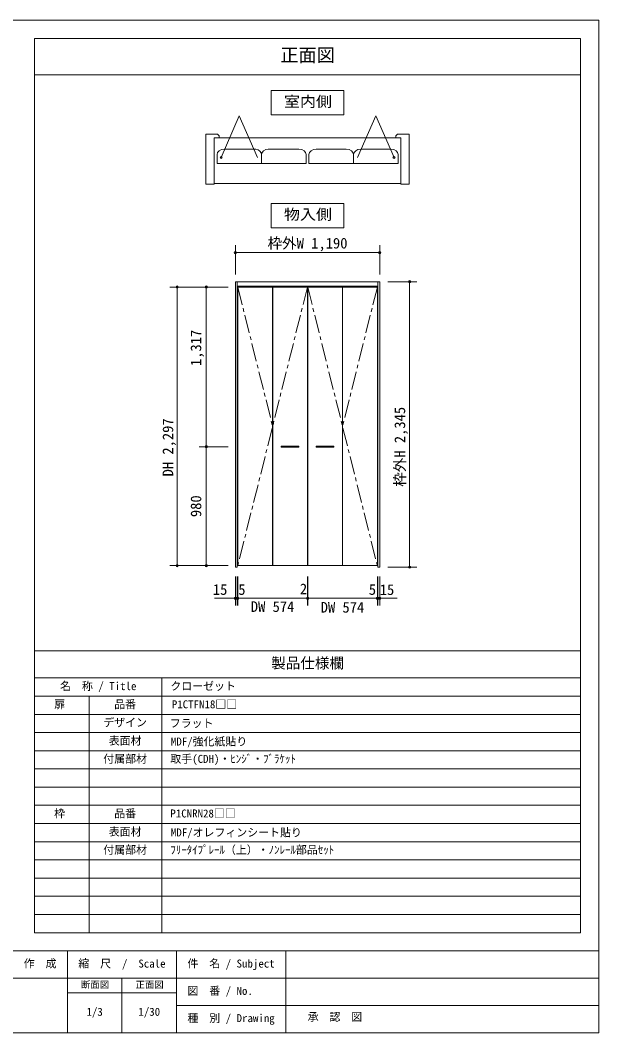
# Model space of a CAD drawing. Units: millimetres on the paper, enlarged 5 times, with parts at other scales. Extents: x -977 to 998, y -673 to 718.
# Drawn here: x 203 to 998, y -673 to 718 of the extents above; entities that cross this region are included whole.
import ezdxf
from ezdxf.enums import TextEntityAlignment as Align

# ---------------------------------------------------------------- set-up
doc = ezdxf.new("R2010")
doc.units = ezdxf.units.MM
doc.header["$LTSCALE"] = 5
doc.header["$PDMODE"] = 32
doc.header["$PDSIZE"] = 3
doc.linetypes.add('CHAIN1', pattern=[8, 5, -1, 1, -1])
doc.layers.add('0-0_0', color=7, linetype='Continuous', lineweight=18)
doc.layers.add('1-0_H-SYM', color=7, linetype='Continuous', lineweight=18)
doc.styles.add('ＭＳ ゴシック', font='')
doc.styles.get('ＭＳ ゴシック').set_extended_font_data('MS Gothic')

msp = doc.modelspace()

# ---------------------------------------------------------------- linework, layer by layer
at = {"layer": '0-0_0'}
for p, q in [((997.812, 718.383), (997.812, -672.867)), ((222.812, 693.383), (222.812, -535.367)), ((222.812, 693.383), (972.812, 693.383)), ((972.812, 693.383), (972.812, -535.367)), ((222.812, 643.383), (972.812, 643.383)), ((222.812, -147.867), (972.812, -147.867)), ((222.812, -185.367), (972.812, -185.367)), ((397.812, -185.367), (397.812, -535.367)), ((222.812, -210.367), (972.812, -210.367)), ((297.812, -210.367), (297.812, -535.367)), ((222.812, -235.367), (972.812, -235.367)), ((222.812, -260.367), (972.812, -260.367)), ((222.812, -285.367), (972.812, -285.367)), ((222.812, -310.367), (972.812, -310.367)), ((222.812, -335.367), (972.812, -335.367)), ((222.812, -360.367), (972.812, -360.367)), ((222.812, -385.367), (972.812, -385.367)), ((222.812, -410.367), (972.812, -410.367)), ((222.812, -435.367), (972.812, -435.367)), ((222.812, -460.367), (972.812, -460.367)), ((222.812, -485.367), (972.812, -485.367)), ((222.812, -510.367), (972.812, -510.367)), ((972.812, -535.367), (222.812, -535.367)), ((222.812, -535.367), (972.812, -535.367)), ((-977.188, -560.367), (997.812, -560.367)), ((267.812, -560.367), (267.812, -672.867)), ((417.812, -672.867), (417.812, -560.367)), ((567.812, -672.867), (567.812, -560.367)), ((997.812, -597.867), (-577.188, -597.867)), ((342.812, -597.867), (342.812, -672.867)), ((267.812, -617.867), (417.812, -617.867)), ((997.812, -635.367), (417.812, -635.367)), ((997.812, -672.867), (-977.188, -672.867))]:
    msp.add_line(p, q, dxfattribs=at)
at = {"layer": '0-0_0', "lineweight": 20}
for p, q in [((498.646, -33.172), (501.146, -33.172)), ((694.479, -33.172), (696.979, -33.172))]:
    msp.add_line(p, q, dxfattribs=at)
at = {"layer": '0-0_0'}
msp.add_lwpolyline([(-977.188, -672.867), (-977.188, 718.383), (997.812, 718.383)], dxfattribs=at)
at = {"layer": '1-0_H-SYM', "color": 4, "lineweight": 9}
for p, q in [((479.064, 529.863), (504.045, 586.993)), ((529.025, 529.863), (504.045, 586.993)), ((666.6, 529.863), (691.58, 586.993)), ((716.56, 529.863), (691.58, 586.993)), ((498.646, 409.162), (498.646, 369.162)), ((696.979, 409.162), (696.979, 369.162)), ((498.646, 399.162), (696.979, 399.162)), ((408.646, 351.828), (488.646, 351.828)), ((418.646, 351.828), (418.646, -31.005)), ((458.646, -31.005), (458.646, 351.828)), ((747.911, 359.162), (707.911, 359.162)), ((737.911, -33.172), (737.911, 359.162)), ((448.646, 132.328), (488.646, 132.328)), ((408.646, -31.005), (488.646, -31.005)), ((747.911, -33.172), (707.911, -33.172)), ((498.646, -85.838), (498.646, -45.838)), ((501.146, -85.838), (501.146, -45.838)), ((501.979, -85.838), (501.979, -45.838)), ((597.646, -85.838), (597.646, -45.838)), ((597.979, -85.838), (597.979, -45.838)), ((693.646, -85.838), (693.646, -45.838)), ((694.479, -85.838), (694.479, -45.838)), ((696.979, -85.838), (696.979, -45.838)), ((469.775, -75.838), (532.979, -75.838)), ((533.479, -75.838), (662.312, -75.838)), ((662.646, -75.838), (720.724, -75.838))]:
    msp.add_line(p, q, dxfattribs=at)
at = {"layer": '1-0_H-SYM'}
for p, q in [((458.118, 493.128), (458.118, 562.018)), ((474.192, 562.018), (458.118, 562.018)), ((726.025, 556.66), (469.6, 556.66)), ((469.6, 493.128), (469.6, 556.66)), ((474.192, 562.018), (476.489, 559.722)), ((476.489, 559.722), (476.489, 556.66)), ((721.433, 562.018), (737.507, 562.018)), ((726.025, 493.128), (726.025, 556.66)), ((737.507, 493.128), (737.507, 562.018)), ((473.427, 521.449), (473.427, 533.696)), ((483.378, 541.351), (526.498, 541.351)), ((534.663, 521.449), (534.663, 533.696)), ((543.874, 541.33), (585.948, 541.33)), ((595.899, 533.696), (595.899, 521.449)), ((599.726, 521.449), (599.726, 533.696)), ((609.677, 541.351), (651.011, 541.351)), ((660.962, 521.449), (660.962, 533.696)), ((670.913, 541.351), (712.247, 541.351)), ((595.899, 521.449), (473.427, 521.449)), ((469.6, 493.128), (458.118, 493.128)), ((469.6, 493.893), (726.025, 493.893)), ((726.025, 493.128), (737.507, 493.128)), ((498.646, 357.162), (498.646, -33.172)), ((501.146, -33.172), (501.146, 359.162)), ((501.146, 353.162), (694.479, 353.162)), ((549.729, 351.828), (501.979, 351.828)), ((501.979, -31.005), (501.979, 351.828)), ((549.729, -31.005), (549.729, 351.828)), ((597.646, 351.828), (549.896, 351.828)), ((549.896, 351.828), (549.896, -31.005)), ((597.646, 351.828), (597.646, -31.005)), ((597.979, 351.828), (645.729, 351.828)), ((597.979, 351.828), (597.979, -31.005)), ((645.729, 351.828), (645.729, -31.005)), ((645.896, 351.828), (693.646, 351.828)), ((645.896, -31.005), (645.896, 351.828)), ((693.646, -31.005), (693.646, 351.828)), ((694.479, -33.172), (694.479, 359.162)), ((696.979, 357.162), (696.979, -33.172)), ((501.979, -31.005), (549.729, -31.005)), ((549.896, -31.005), (597.646, -31.005)), ((645.729, -31.005), (597.979, -31.005)), ((693.646, -31.005), (645.896, -31.005))]:
    msp.add_line(p, q, dxfattribs=at)
at = {"layer": '1-0_H-SYM', "lineweight": 20}
for p, q in [((696.979, 359.162), (498.646, 359.162)), ((498.646, 359.162), (498.646, -33.172)), ((696.979, 359.162), (696.979, -33.172)), ((561.521, 131.87), (561.521, 132.787)), ((561.771, 133.037), (585.771, 133.037)), ((561.771, 131.62), (585.771, 131.62)), ((586.021, 131.87), (586.021, 132.787)), ((609.604, 131.87), (609.604, 132.787)), ((609.854, 133.037), (633.854, 133.037)), ((609.854, 131.62), (633.854, 131.62)), ((634.104, 131.87), (634.104, 132.787))]:
    msp.add_line(p, q, dxfattribs=at)
at = {"layer": '1-0_H-SYM', "color": 4, "linetype": 'CHAIN1', "lineweight": 9}
for p, q in [((597.646, 351.828), (501.979, -31.005)), ((501.979, 351.828), (549.812, 160.078)), ((597.979, 351.828), (693.646, -31.005)), ((693.646, 351.828), (645.812, 160.078))]:
    msp.add_line(p, q, dxfattribs=at)
at = {"layer": '1-0_H-SYM'}
for points in [[(547.812, 588.313), (647.812, 588.313), (647.812, 621.646), (547.812, 621.646)], [(547.812, 433.159), (647.812, 433.159), (647.812, 466.492), (547.812, 466.492)]]:
    msp.add_lwpolyline(points, close=True, dxfattribs=at)
for points in [[(721.433, 562.018), (719.136, 559.722), (719.136, 556.66)], [(722.198, 533.696), (722.198, 521.449), (599.726, 521.449)]]:
    msp.add_lwpolyline(points, dxfattribs=at)
at = {"layer": '1-0_H-SYM', "lineweight": 20}
for centre, start, end in [((561.771, 132.787), 90, 180), ((561.771, 131.87), 180, 270), ((585.771, 132.787), 0, 90), ((585.771, 131.87), 270, 0), ((609.854, 132.787), 90, 180), ((609.854, 131.87), 180, 270), ((633.854, 132.787), 0, 90), ((633.854, 131.87), 270, 0)]:
    msp.add_arc(centre, 0.25, start, end, dxfattribs=at)
at = {"layer": '1-0_H-SYM'}
for centre, start_param, end_param in [((483.378, 533.696), 1.57079633, 3.14159265), ((524.712, 533.696), 6.28318531, 7.67351649), ((544.614, 533.696), 1.64515625, 3.14159265), ((585.948, 533.696), 6.28318531, 7.85398163), ((609.677, 533.696), 1.57079633, 3.14159265), ((651.011, 533.696), 6.28318531, 7.85398163), ((670.913, 533.696), 1.57079633, 3.14159265), ((712.247, 533.696), 6.28318531, 7.85398163)]:
    msp.add_ellipse(centre, major_axis=(9.951, 0), ratio=0.769231, start_param=start_param, end_param=end_param, dxfattribs=at)
for p in [(479.064, 529.863), (716.56, 529.863)]:
    msp.add_point(p, dxfattribs=at)
at = {"layer": '1-0_H-SYM', "color": 4}
for p in [(498.646, 399.162), (696.979, 399.162), (418.646, 351.828), (458.646, 351.828), (737.911, 359.162), (458.646, 132.328), (418.646, -31.005), (458.646, -31.005), (737.911, -33.172), (498.646, -75.838), (501.146, -75.838), (501.979, -75.838), (597.646, -75.838), (597.979, -75.838), (693.646, -75.838), (694.479, -75.838), (696.979, -75.838)]:
    msp.add_point(p, dxfattribs=at)

# ---------------------------------------------------------------- texts
at = {"layer": '0-0_0', "style": 'ＭＳ ゴシック'}
for s, height, p in [('正面図', 18.33, (560.312, 655.883)), ('製品仕様欄', 14.66, (547.812, -176.617)), ('名\u3000称 / Title', 11, (257.812, -205.367)), ('クローゼット', 11, (409.276, -205.367)), ('扉', 11, (249.687, -230.367)), ('品番', 11, (332.187, -230.367)), ('P1CTFN18□□', 11, (411.287, -230.367)), ('デザイン', 11, (317.187, -255.367)), ('フラット', 11, (408.486, -256.442)), ('表面材', 11, (324.687, -280.367)), ('MDF/強化紙貼り', 11, (409.994, -281.492)), ('付属部材', 11, (317.187, -305.367)), ('取手(CDH)・ﾋﾝｼﾞ・ﾌﾞﾗｹｯﾄ', 11, (409.276, -305.367)), ('枠', 11, (249.687, -380.367)), ('品番', 11, (332.187, -380.367)), ('P1CNRN28□□', 11, (409.276, -380.367)), ('表面材', 11, (324.687, -405.367)), ('MDF/オレフィンシート貼り', 11, (409.994, -406.492)), ('付属部材', 11, (317.187, -430.367)), ('ﾌﾘｰﾀｲﾌﾟﾚｰﾙ（上）・ﾉﾝﾚｰﾙ部品ｾｯﾄ', 11, (409.276, -430.367)), ('作\u3000成', 11, (207.812, -586.617)), ('縮\u3000尺\u3000/\u3000Scale', 11, (282.812, -586.617)), ('件\u3000名 / Subject', 11, (432.812, -586.617)), ('断面図', 9.164, (286.562, -614.117)), ('正面図', 9.164, (361.562, -614.117)), ('図\u3000番 / No.', 11, (432.733, -624.117)), ('1/3', 11, (294.062, -652.867)), ('1/30', 11, (365.312, -652.867)), ('種\u3000別 / Drawing', 11, (432.812, -661.617)), ('承\u3000認\u3000図', 11, (597.898, -659.832))]:
    msp.add_text(s, height=height, dxfattribs=at).set_placement(p, align=Align.BOTTOM_LEFT)
at = {"layer": '1-0_H-SYM', "style": 'ＭＳ ゴシック', "width": 1.1}
for s, p in [('室内側', (565.312, 594.979)), ('物入側', (565.312, 439.826))]:
    msp.add_text(s, height=14.66, dxfattribs=at).set_placement(p, align=Align.BOTTOM_LEFT)
at = {"layer": '1-0_H-SYM', "style": 'ＭＳ ゴシック'}
for s, p in [('枠外W 1,190', (542.812, 400.329)), ('15', (467.699, -75.56)), ('5', (502.586, -75.564)), ('2', (587.236, -74.727)), ('5', (681.936, -75.561)), ('15', (696.939, -75.767)), ('DW 574', (519.812, -99.007)), ('DW 574', (615.812, -99.967))]:
    msp.add_text(s, height=14.66, dxfattribs=at).set_placement(p, align=Align.BOTTOM_LEFT)
for s, p in [('1,317', (456.146, 243.245)), ('枠外H 2,345', (736.272, 77.328)), ('DH 2,297', (417.626, 91.578)), ('980', (456.146, 35.662))]:
    msp.add_text(s, height=14.66, rotation=90, dxfattribs=at).set_placement(p, align=Align.BOTTOM_LEFT)

doc.saveas('drawing.dxf')
